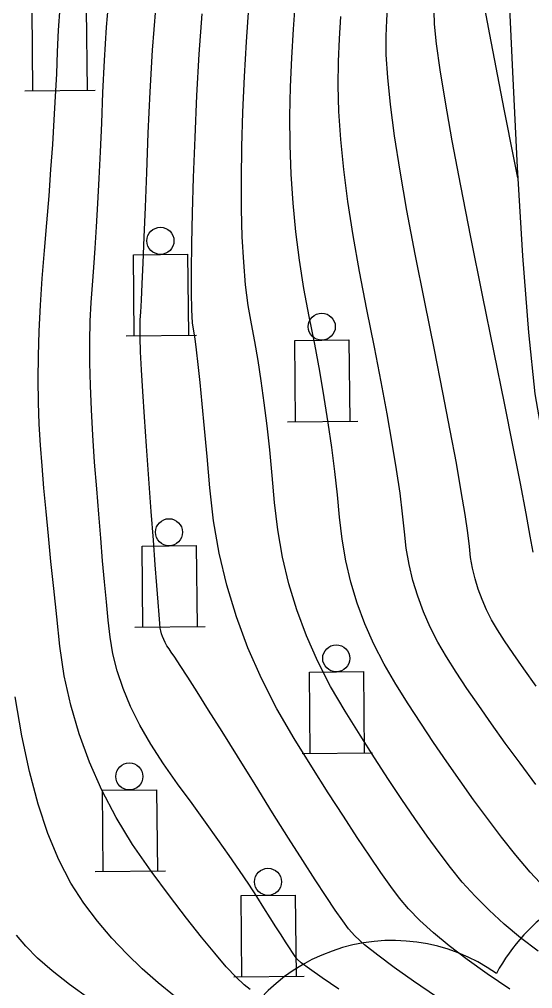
# Model space of a CAD drawing. Extents: x 351134 to 737836, y 2693212 to 3319468.
# Drawn here: x 483114 to 502063, y 3260922 to 3296731 of the extents above; entities that cross this region are included whole.
import ezdxf

# ---------------------------------------------------------------- set-up
doc = ezdxf.new("R2010")
doc.units = 0
doc.linetypes.add('0', pattern=[1, 1])
for name, color, linetype in [('DGX', 8, 'CONTINUOUS'), ('交通3', 1, '0'), ('工矿6', 3, '0'), ('绿化', 3, 'CONTINUOUS')]:
    doc.layers.add(name, color=color, linetype=linetype)

msp = doc.modelspace()

# ---------------------------------------------------------------- linework, layer by layer
at = {"layer": 'DGX', "color": 8, "linetype": 'Continuous'}
for points in [[(501520, 3290876), (501382, 3291558), (501014, 3293409), (500713, 3294947), (500480, 3296173), (500316, 3297085), (500219, 3297685), (500190, 3297971), (500195, 3298100), (500202, 3298227), (500211, 3298351), (500221, 3298473), (500233, 3298593), (500247, 3298710), (500262, 3298825), (500278, 3298938), (500330, 3299180), (500450, 3299685), (500639, 3300453), (500896, 3301483), (501122, 3302378)], [(494911, 3260903), (494287, 3261323), (493823, 3261647), (493519, 3261875), (493374, 3262007), (493299, 3262110), (493201, 3262251), (493081, 3262431), (492939, 3262650), (492774, 3262907), (492586, 3263203), (492376, 3263537), (492144, 3263910), (491881, 3264324), (491580, 3264784), (491239, 3265289), (490859, 3265839), (490441, 3266433), (489984, 3267073), (489488, 3267758), (488953, 3268488), (488429, 3269231), (487966, 3269956), (487563, 3270661), (487222, 3271348), (486941, 3272016), (486722, 3272665), (486563, 3273296), (486465, 3273908), (486397, 3274536), (486328, 3275216), (486258, 3275947), (486187, 3276730), (486115, 3277565), (486041, 3278451), (485967, 3279389), (485892, 3280378), (485825, 3281369), (485774, 3282309), (485739, 3283201), (485720, 3284042), (485718, 3284834), (485732, 3285576), (485762, 3286268), (485808, 3286911), (485862, 3287563), (485914, 3288282), (485965, 3289070), (486015, 3289926), (486063, 3290849), (486110, 3291840), (486155, 3292900), (486199, 3294027), (486255, 3295210), (486335, 3296439), (486439, 3297713)], [(502513, 3264647), (501978, 3265229), (501447, 3265853), (500919, 3266519), (500398, 3267208), (499886, 3267902), (499384, 3268601), (498891, 3269305), (498407, 3270014), (497933, 3270728), (497467, 3271447), (497012, 3272171), (496585, 3272903), (496205, 3273646), (495874, 3274400), (495590, 3275165), (495355, 3275942), (495167, 3276730), (495027, 3277529), (494935, 3278339), (494857, 3279168), (494762, 3280026), (494649, 3280910), (494518, 3281823), (494369, 3282763), (494202, 3283730), (494017, 3284726), (493814, 3285748), (493618, 3286788), (493454, 3287834), (493321, 3288886), (493219, 3289944), (493149, 3291008), (493111, 3292079), (493104, 3293155), (493129, 3294238), (493176, 3295314), (493236, 3296371), (493309, 3297408)], [(502196, 3272102), (501739, 3272738), (501347, 3273297), (501022, 3273777), (500764, 3274178), (500551, 3274544), (500361, 3274915), (500196, 3275292), (500054, 3275674), (499936, 3276062), (499843, 3276455), (499773, 3276854), (499727, 3277259), (499671, 3277756), (499573, 3278433), (499431, 3279291), (499247, 3280329), (499019, 3281547), (498749, 3282944), (498436, 3284522), (498079, 3286280), (497727, 3288051), (497424, 3289667), (497171, 3291127), (496969, 3292433), (496816, 3293583), (496714, 3294579), (496661, 3295419), (496659, 3296105), (496685, 3296707), (496719, 3297299)], [(491640, 3260893), (491408, 3261066), (491112, 3261346), (490750, 3261733), (490324, 3262226), (489834, 3262825), (489279, 3263531), (488659, 3264344), (487975, 3265263), (487295, 3266244), (486690, 3267242), (486159, 3268257), (485701, 3269288), (485318, 3270336), (485009, 3271400), (484773, 3272481), (484612, 3273579), (484492, 3274663), (484381, 3275703), (484278, 3276698), (484184, 3277648), (484098, 3278554), (484021, 3279415), (483953, 3280232), (483893, 3281004), (483846, 3281773), (483818, 3282578), (483809, 3283420), (483817, 3284299), (483845, 3285215), (483891, 3286169), (483955, 3287159), (484038, 3288186), (484127, 3289215), (484207, 3290213), (484280, 3291179), (484344, 3292113), (484401, 3293015), (484450, 3293885), (484492, 3294724), (484525, 3295530), (484563, 3296336), (484617, 3297173)], [(498515, 3260619), (497670, 3261192), (496946, 3261704), (496343, 3262154), (495862, 3262543), (495501, 3262870), (495261, 3263135), (495050, 3263423), (494776, 3263820), (494439, 3264324), (494040, 3264937), (493578, 3265657), (493053, 3266486), (492465, 3267422), (491814, 3268466), (491169, 3269504), (490597, 3270420), (490100, 3271213), (489677, 3271885), (489328, 3272434), (489052, 3272862), (488851, 3273168), (488723, 3273352), (488638, 3273473), (488562, 3273591), (488497, 3273706), (488441, 3273818), (488395, 3273927), (488359, 3274033), (488333, 3274136), (488317, 3274236), (488301, 3274408), (488274, 3274728), (488237, 3275196), (488189, 3275812), (488131, 3276575), (488062, 3277486), (487982, 3278545), (487892, 3279752), (487804, 3280965), (487729, 3282041), (487669, 3282981), (487623, 3283785), (487591, 3284452), (487572, 3284983), (487568, 3285378), (487578, 3285636), (487597, 3285910), (487622, 3286352), (487651, 3286961), (487685, 3287738), (487725, 3288683), (487769, 3289795), (487819, 3291075), (487874, 3292523), (487942, 3294055), (488034, 3295588), (488148, 3297123)], [(501216, 3260902), (500389, 3261464), (499644, 3261998), (498981, 3262505), (498400, 3262985), (497900, 3263438), (497483, 3263864), (497147, 3264263), (496828, 3264692), (496461, 3265209), (496047, 3265815), (495585, 3266508), (495075, 3267290), (494518, 3268160), (493913, 3269117), (493260, 3270163), (492619, 3271261), (492050, 3272376), (491552, 3273508), (491127, 3274657), (490773, 3275822), (490491, 3277004), (490281, 3278203), (490143, 3279419), (490044, 3280581), (489952, 3281618), (489867, 3282530), (489790, 3283317), (489719, 3283979), (489655, 3284516), (489599, 3284929), (489549, 3285217), (489510, 3285525), (489483, 3286001), (489470, 3286645), (489469, 3287456), (489482, 3288434), (489508, 3289579), (489547, 3290892), (489598, 3292372), (489666, 3293921), (489753, 3295443), (489858, 3296936)], [(502264, 3262308), (501619, 3262804), (501016, 3263306), (500456, 3263816), (499939, 3264334), (499465, 3264859), (499033, 3265391), (498613, 3265950), (498174, 3266556), (497715, 3267208), (497238, 3267907), (496741, 3268652), (496225, 3269444), (495690, 3270282), (495136, 3271167), (494602, 3272082), (494128, 3273011), (493713, 3273954), (493359, 3274911), (493064, 3275882), (492829, 3276867), (492654, 3277866), (492539, 3278879), (492451, 3279875), (492357, 3280822), (492258, 3281720), (492154, 3282570), (492044, 3283371), (491929, 3284123), (491808, 3284827), (491682, 3285482), (491564, 3286157), (491468, 3286918), (491395, 3287765), (491344, 3288700), (491316, 3289721), (491309, 3290829), (491325, 3292024), (491364, 3293305), (491421, 3294618), (491494, 3295907), (491583, 3297172)], [(502078, 3277050), (501978, 3277637), (501822, 3278481), (501611, 3279582), (501344, 3280938), (501022, 3282551), (500645, 3284421), (500212, 3286546), (499781, 3288682), (499409, 3290583), (499097, 3292248), (498844, 3293677), (498650, 3294871), (498515, 3295829), (498440, 3296551), (498424, 3297038)], [(502183, 3268466), (501599, 3269249), (501052, 3269994), (500543, 3270704), (500073, 3271376), (499640, 3272012), (499245, 3272612), (498888, 3273175), (498568, 3273723), (498283, 3274280), (498035, 3274846), (497822, 3275420), (497646, 3276002), (497505, 3276592), (497400, 3277191), (497331, 3277799), (497264, 3278462), (497167, 3279230), (497040, 3280101), (496882, 3281076), (496694, 3282155), (496476, 3283337), (496226, 3284624), (495947, 3286014), (495672, 3287420), (495439, 3288750), (495246, 3290007), (495094, 3291188), (494983, 3292296), (494912, 3293329), (494883, 3294287), (494894, 3295171), (494931, 3296011), (494978, 3296835)]]:
    msp.add_lwpolyline(points, dxfattribs=at)
for points, elevation in [([(488835, 3260649), (488232, 3261130), (487647, 3261647), (487081, 3262201), (486533, 3262791), (486003, 3263418), (485492, 3264082), (485010, 3264822), (484567, 3265678), (484166, 3266650), (483804, 3267738), (483483, 3268942), (483201, 3270262), (482961, 3271699)], 24698), ([(485714, 3260527), (484970, 3261069), (484328, 3261577), (483787, 3262052), (483347, 3262493), (483009, 3262901)], 25698)]:
    msp.add_lwpolyline(points, dxfattribs=dict(at, elevation=elevation))
at = {"layer": '交通3', "color": 6, "linetype": '0', "elevation": -362193}
msp.add_lwpolyline([(501144, 3298470), (501317, 3294791), (501497, 3291254), (501692, 3287999), (501907, 3285167), (502150, 3282901), (502430, 3281273), (502770, 3280091), (503192, 3279094), (503723, 3278023), (504385, 3276616), (505192, 3274698), (506114, 3272425), (507110, 3270040), (508138, 3267783), (509158, 3265895), (510152, 3264551), (511194, 3263655), (512380, 3263046), (513809, 3262561), (515578, 3262038), (517752, 3261349), (520277, 3260500)], dxfattribs=at)
at = {"layer": '工矿6', "color": 3, "linetype": '0'}
for p, q in [((483610, 3294098, -352564), (483580, 3297098, -352564)), ((485580, 3297118, -352564), (485610, 3294118, -352564)), ((483310, 3294095, -352564), (485910, 3294121, -352564)), ((487327, 3288037, -355094), (489326, 3288058, -355094)), ((487357, 3285038, -355094), (487327, 3288037, -355094)), ((489326, 3288058, -355094), (489357, 3285058, -355094)), ((487057, 3285035, -355094), (489657, 3285061, -355094)), ((493283, 3284866, -358089), (495282, 3284886, -358089)), ((493313, 3281866, -358089), (493283, 3284866, -358089)), ((495282, 3284886, -358089), (495313, 3281887, -358089)), ((493013, 3281863, -358089), (495613, 3281890, -358089)), ((487643, 3277273, -354843), (489643, 3277293, -354843)), ((487673, 3274273, -354843), (487643, 3277273, -354843)), ((489643, 3277293, -354843), (489673, 3274293, -354843)), ((487373, 3274270, -354843), (489973, 3274296, -354843)), ((493819, 3272614, -356487), (495818, 3272634, -356487)), ((493849, 3269614, -356487), (493819, 3272614, -356487)), ((495818, 3272634, -356487), (495849, 3269634, -356487)), ((493549, 3269611, -356487), (496149, 3269637, -356487)), ((486178, 3268250, -352675), (488178, 3268270, -352675)), ((486209, 3265250, -352675), (486178, 3268250, -352675)), ((488178, 3268270, -352675), (488208, 3265270, -352675)), ((485909, 3265247, -352675), (488508, 3265273, -352675)), ((491297, 3264357, -353090), (493297, 3264377, -353090)), ((491327, 3261357, -353090), (491297, 3264357, -353090)), ((493297, 3264377, -353090), (493327, 3261377, -353090)), ((491027, 3261354, -353090), (493627, 3261380, -353090))]:
    msp.add_line(p, q, dxfattribs=at)
for centre in [(488321, 3288548, -355094), (494277, 3285376, -358089), (488638, 3277783, -354843), (494813, 3273124, -356487), (487173, 3268760, -352675), (492292, 3264867, -353090)]:
    msp.add_circle(centre, 500, dxfattribs=at)
at = {"layer": '绿化', "linetype": 'Continuous', "elevation": -355302, "flags": 128}
msp.add_lwpolyline([(535860, 3260173, 0.520567), (528519, 3261221, 0.520567), (523012, 3255980, 0.520567), (519603, 3258600, 0.520567), (514884, 3262007, 0.520567), (512524, 3262794, 0.520567), (500724, 3261483, 0.520567), (490498, 3257814, 0.520567), (489712, 3252049, 0.520567), (486303, 3247069, 0.520567), (486303, 3237372, 0.520567), (478699, 3237372, 0.520567)], format="xyb", dxfattribs=at)

doc.saveas('drawing.dxf')
